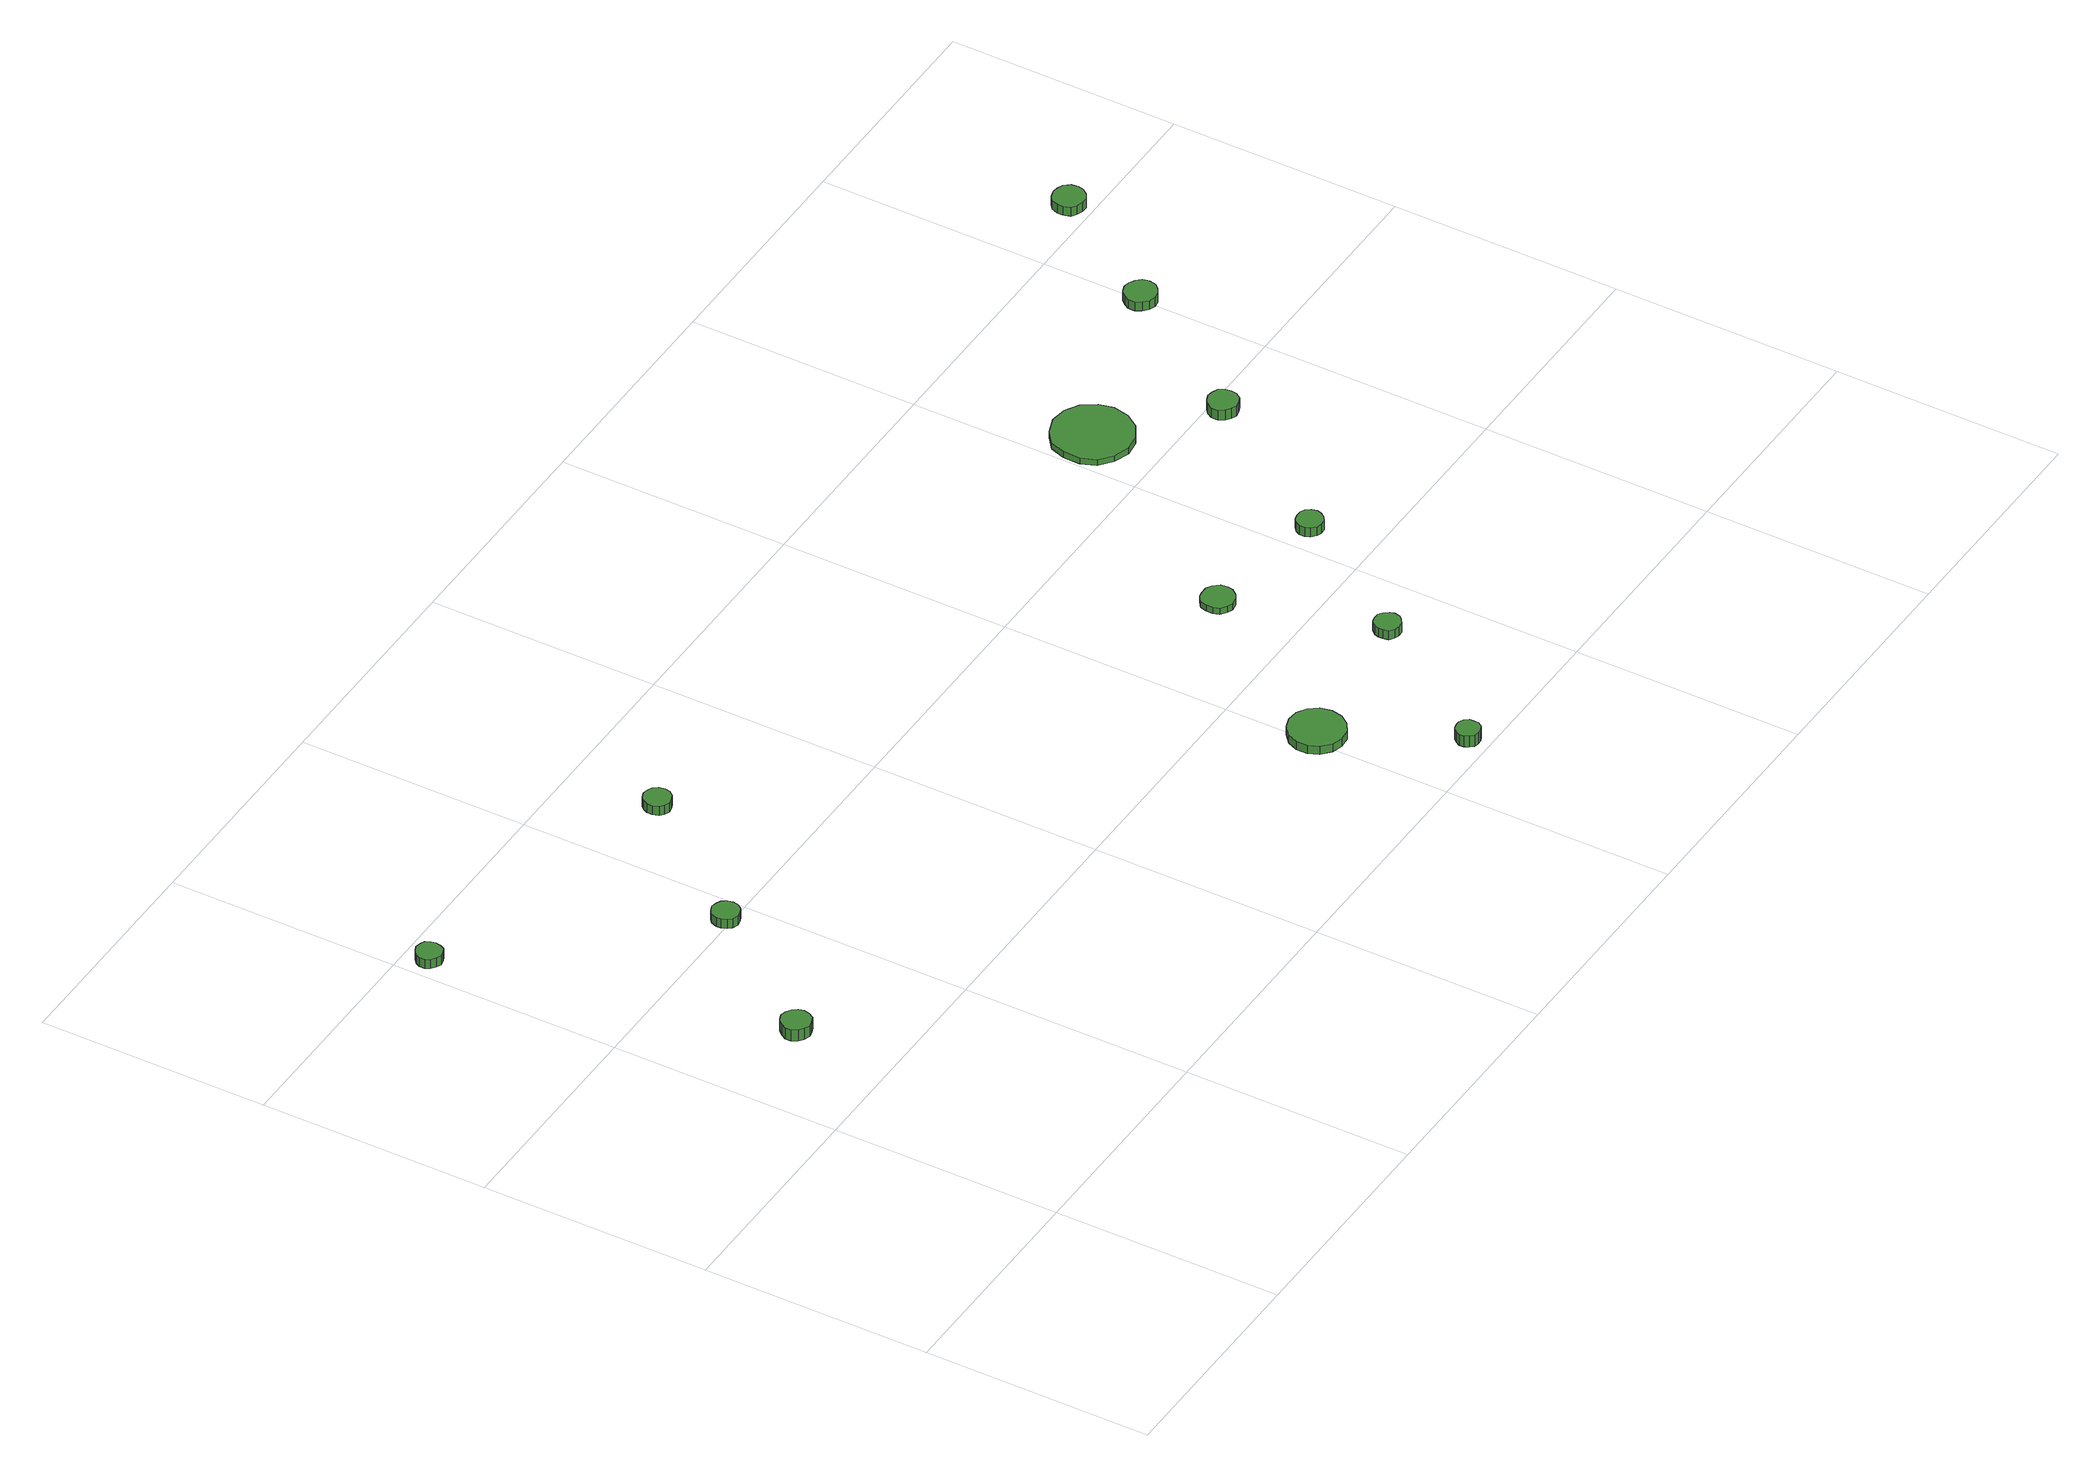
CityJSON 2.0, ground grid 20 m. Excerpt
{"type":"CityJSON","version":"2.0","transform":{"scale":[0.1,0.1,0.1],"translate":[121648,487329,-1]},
"CityObjects":{
"tree1":{"type":"SolitaryVegetationObject","attributes":{"function":"something"},"geometry":[{"type":"MultiSurface","lod":"1","boundaries":[[[0,1,2,3,4,5,6,7,8,9,10,11,12,13,14]],[[15,16,17,18,19,20,21,22,23,24,25,26,27,28,29]],[[0,29,28,1]],[[1,28,27,2]],[[2,27,26,3]],[[3,26,25,4]],[[4,25,24,5]],[[5,24,23,6]],[[6,23,22,7]],[[7,22,21,8]],[[8,21,20,9]],[[9,20,19,10]],[[10,19,18,11]],[[11,18,17,12]],[[12,17,16,13]],[[13,16,15,14]],[[14,15,29,0]]]}]},
"tree2":{"type":"SolitaryVegetationObject","attributes":{"function":"something"},"geometry":[{"type":"MultiSurface","lod":"1","boundaries":[[[30,31,32,33,34,35,36,37,38,39,40,41,42,43,44]],[[45,46,47,48,49,50,51,52,53,54,55,56,57,58,59]],[[30,59,58,31]],[[31,58,57,32]],[[32,57,56,33]],[[33,56,55,34]],[[34,55,54,35]],[[35,54,53,36]],[[36,53,52,37]],[[37,52,51,38]],[[38,51,50,39]],[[39,50,49,40]],[[40,49,48,41]],[[41,48,47,42]],[[42,47,46,43]],[[43,46,45,44]],[[44,45,59,30]]]}]},
"tree3":{"type":"SolitaryVegetationObject","attributes":{"function":"something"},"geometry":[{"type":"MultiSurface","lod":"1","boundaries":[[[60,61,62,63,64,65,66,67,68,69,70,71,72,73,74]],[[75,76,77,78,79,80,81,82,83,84,85,86,87,88,89]],[[60,89,88,61]],[[61,88,87,62]],[[62,87,86,63]],[[63,86,85,64]],[[64,85,84,65]],[[65,84,83,66]],[[66,83,82,67]],[[67,82,81,68]],[[68,81,80,69]],[[69,80,79,70]],[[70,79,78,71]],[[71,78,77,72]],[[72,77,76,73]],[[73,76,75,74]],[[74,75,89,60]]]}]},
"tree4":{"type":"SolitaryVegetationObject","attributes":{"function":"something"},"geometry":[{"type":"MultiSurface","lod":"1","boundaries":[[[90,91,92,93,94,95,96,97,98,99,100,101,102,103,104]],[[105,106,107,108,109,110,111,112,113,114,115,116,117,118,119]],[[90,119,118,91]],[[91,118,117,92]],[[92,117,116,93]],[[93,116,115,94]],[[94,115,114,95]],[[95,114,113,96]],[[96,113,112,97]],[[97,112,111,98]],[[98,111,110,99]],[[99,110,109,100]],[[100,109,108,101]],[[101,108,107,102]],[[102,107,106,103]],[[103,106,105,104]],[[104,105,119,90]]]}]},
"tree5":{"type":"SolitaryVegetationObject","attributes":{"function":"something"},"geometry":[{"type":"MultiSurface","lod":"1","boundaries":[[[120,121,122,123,124,125,126,127,128,129,130,131,132,133,134]],[[135,136,137,138,139,140,141,142,143,144,145,146,147,148,149]],[[120,149,148,121]],[[121,148,147,122]],[[122,147,146,123]],[[123,146,145,124]],[[124,145,144,125]],[[125,144,143,126]],[[126,143,142,127]],[[127,142,141,128]],[[128,141,140,129]],[[129,140,139,130]],[[130,139,138,131]],[[131,138,137,132]],[[132,137,136,133]],[[133,136,135,134]],[[134,135,149,120]]]}]},
"tree6":{"type":"SolitaryVegetationObject","attributes":{"function":"something"},"geometry":[{"type":"MultiSurface","lod":"1","boundaries":[[[150,151,152,153,154,155,156,157,158,159,160,161,162,163,164]],[[165,166,167,168,169,170,171,172,173,174,175,176,177,178,179]],[[150,179,178,151]],[[151,178,177,152]],[[152,177,176,153]],[[153,176,175,154]],[[154,175,174,155]],[[155,174,173,156]],[[156,173,172,157]],[[157,172,171,158]],[[158,171,170,159]],[[159,170,169,160]],[[160,169,168,161]],[[161,168,167,162]],[[162,167,166,163]],[[163,166,165,164]],[[164,165,179,150]]]}]},
"tree7":{"type":"SolitaryVegetationObject","attributes":{"function":"something"},"geometry":[{"type":"MultiSurface","lod":"1","boundaries":[[[180,181,182,183,184,185,186,187,188,189,190,191,192,193,194]],[[195,196,197,198,199,200,201,202,203,204,205,206,207,208,209]],[[180,209,208,181]],[[181,208,207,182]],[[182,207,206,183]],[[183,206,205,184]],[[184,205,204,185]],[[185,204,203,186]],[[186,203,202,187]],[[187,202,201,188]],[[188,201,200,189]],[[189,200,199,190]],[[190,199,198,191]],[[191,198,197,192]],[[192,197,196,193]],[[193,196,195,194]],[[194,195,209,180]]]}]},
"tree8":{"type":"SolitaryVegetationObject","attributes":{"function":"something"},"geometry":[{"type":"MultiSurface","lod":"1","boundaries":[[[210,211,212,213,214,215,216,217,218,219,220,221,222,223,224]],[[225,226,227,228,229,230,231,232,233,234,235,236,237,238,239]],[[210,239,238,211]],[[211,238,237,212]],[[212,237,236,213]],[[213,236,235,214]],[[214,235,234,215]],[[215,234,233,216]],[[216,233,232,217]],[[217,232,231,218]],[[218,231,230,219]],[[219,230,229,220]],[[220,229,228,221]],[[221,228,227,222]],[[222,227,226,223]],[[223,226,225,224]],[[224,225,239,210]]]}]},
"tree9":{"type":"SolitaryVegetationObject","attributes":{"function":"something"}},
"tree10":{"type":"SolitaryVegetationObject","attributes":{"function":"something"},"geometry":[{"type":"MultiSurface","lod":"1","boundaries":[[[240,241,242,243,244,245,246,247,248,249,250,251,252,253,254]],[[255,256,257,258,259,260,261,262,263,264,265,266,267,268,269]],[[240,269,268,241]],[[241,268,267,242]],[[242,267,266,243]],[[243,266,265,244]],[[244,265,264,245]],[[245,264,263,246]],[[246,263,262,247]],[[247,262,261,248]],[[248,261,260,249]],[[249,260,259,250]],[[250,259,258,251]],[[251,258,257,252]],[[252,257,256,253]],[[253,256,255,254]],[[254,255,269,240]]]}]},
"tree11":{"type":"SolitaryVegetationObject","attributes":{"function":"something"},"geometry":[{"type":"MultiSurface","lod":"1","boundaries":[[[270,271,272,273,274,275,276,277,278,279,280,281,282,283,284]],[[285,286,287,288,289,290,291,292,293,294,295,296,297,298,299]],[[270,299,298,271]],[[271,298,297,272]],[[272,297,296,273]],[[273,296,295,274]],[[274,295,294,275]],[[275,294,293,276]],[[276,293,292,277]],[[277,292,291,278]],[[278,291,290,279]],[[279,290,289,280]],[[280,289,288,281]],[[281,288,287,282]],[[282,287,286,283]],[[283,286,285,284]],[[284,285,299,270]]]}]},
"tree12":{"type":"SolitaryVegetationObject","attributes":{"function":"something"},"geometry":[{"type":"MultiSurface","lod":"1","boundaries":[[[300,301,302,303,304,305,306,307,308,309,310,311,312,313,314]],[[315,316,317,318,319,320,321,322,323,324,325,326,327,328,329]],[[300,329,328,301]],[[301,328,327,302]],[[302,327,326,303]],[[303,326,325,304]],[[304,325,324,305]],[[305,324,323,306]],[[306,323,322,307]],[[307,322,321,308]],[[308,321,320,309]],[[309,320,319,310]],[[310,319,318,311]],[[311,318,317,312]],[[312,317,316,313]],[[313,316,315,314]],[[314,315,329,300]]]}]},
"tree13":{"type":"SolitaryVegetationObject","attributes":{"function":"something"},"geometry":[{"type":"MultiSurface","lod":"1","boundaries":[[[330,331,332,333,334,335,336,337,338,339,340,341,342,343,344]],[[345,346,347,348,349,350,351,352,353,354,355,356,357,358,359]],[[330,359,358,331]],[[331,358,357,332]],[[332,357,356,333]],[[333,356,355,334]],[[334,355,354,335]],[[335,354,353,336]],[[336,353,352,337]],[[337,352,351,338]],[[338,351,350,339]],[[339,350,349,340]],[[340,349,348,341]],[[341,348,347,342]],[[342,347,346,343]],[[343,346,345,344]],[[344,345,359,330]]]}]},
"tree14":{"type":"SolitaryVegetationObject","attributes":{"function":"something"},"geometry":[{"type":"MultiSurface","lod":"1","boundaries":[[[360,361,362,363,364,365,366,367,368,369,370,371,372,373,374]],[[375,376,377,378,379,380,381,382,383,384,385,386,387,388,389]],[[360,389,388,361]],[[361,388,387,362]],[[362,387,386,363]],[[363,386,385,364]],[[364,385,384,365]],[[365,384,383,366]],[[366,383,382,367]],[[367,382,381,368]],[[368,381,380,369]],[[369,380,379,370]],[[370,379,378,371]],[[371,378,377,372]],[[372,377,376,373]],[[373,376,375,374]],[[374,375,389,360]]]}]}
},
"vertices":[
[102,288,18],[101,293,18],[98,297,18],[93,300,18],[88,301,18],[83,299,18],[79,295,18],[76,290,18],[76,285,18],[79,280,18],[83,277,18],[88,275,18],[93,276,18],[98,278,18],[101,283,18],[101,283,7],[98,278,7],[93,276,7],[88,275,7],[83,277,7],[79,280,7],[76,285,7],[76,290,7],[79,295,7],[83,299,7],[88,301,7],[93,300,7],[98,297,7],[101,293,7],[102,288,7],
[28,578,18],[27,582,18],[25,586,18],[21,588,18],[16,589,18],[12,587,18],[8,584,18],[6,580,18],[6,575,18],[8,571,18],[12,568,18],[16,566,18],[21,567,18],[25,569,18],[27,573,18],[27,573,9],[25,569,9],[21,567,9],[16,566,9],[12,568,9],[8,571,9],[6,575,9],[6,580,9],[8,584,9],[12,587,9],[16,589,9],[21,588,9],[25,586,9],[27,582,9],[28,578,9],
[190,404,17],[189,409,17],[186,413,17],[182,415,17],[177,416,17],[172,414,17],[169,411,17],[167,406,17],[167,402,17],[169,397,17],[172,394,17],[177,392,17],[182,393,17],[186,395,17],[189,399,17],[189,399,8],[186,395,8],[182,393,8],[177,392,8],[172,394,8],[169,397,8],[167,402,8],[167,406,8],[169,411,8],[172,414,8],[177,416,8],[182,415,8],[186,413,8],[189,409,8],[190,404,8],
[282,520,18],[281,525,18],[278,529,18],[274,531,18],[269,532,18],[264,530,18],[261,527,18],[259,523,18],[259,518,18],[261,513,18],[264,510,18],[269,508,18],[274,509,18],[278,511,18],[281,515,18],[281,515,9],[278,511,9],[274,509,9],[269,508,9],[264,510,9],[261,513,9],[259,518,9],[259,523,9],[261,527,9],[264,530,9],[269,532,9],[274,531,9],[278,529,9],[281,525,9],[282,520,9],
[633,123,14],[631,133,14],[625,141,14],[617,146,14],[607,147,14],[598,144,14],[590,137,14],[586,128,14],[586,118,14],[590,109,14],[598,102,14],[607,99,14],[617,100,14],[625,105,14],[631,113,14],[631,113,6],[625,105,6],[617,100,6],[607,99,6],[598,102,6],[590,109,6],[586,118,6],[586,128,6],[590,137,6],[598,144,6],[607,147,6],[617,146,6],[625,141,6],[631,133,6],[633,123,6],
[675,19,17],[675,23,17],[672,27,17],[668,29,17],[664,29,17],[660,28,17],[657,25,17],[655,21,17],[655,17,17],[657,13,17],[660,10,17],[664,9,17],[668,9,17],[672,11,17],[675,15,17],[675,15,6],[672,11,6],[668,9,6],[664,9,6],[660,10,6],[657,13,6],[655,17,6],[655,21,6],[657,25,6],[660,28,6],[664,29,6],[668,29,6],[672,27,6],[675,23,6],[675,19,6],
[760,141,15],[759,145,15],[756,149,15],[752,152,15],[747,152,15],[743,151,15],[739,147,15],[738,143,15],[738,139,15],[739,134,15],[743,131,15],[747,130,15],[752,130,15],[756,133,15],[759,136,15],[759,136,6],[756,133,6],[752,130,6],[747,130,6],[743,131,6],[739,134,6],[738,139,6],[738,143,6],[739,147,6],[743,151,6],[747,152,6],[752,152,6],[756,149,6],[759,145,6],[760,141,6],
[724,271,13],[723,277,13],[719,282,13],[714,285,13],[708,285,13],[703,284,13],[698,280,13],[696,274,13],[696,268,13],[698,263,13],[703,259,13],[708,257,13],[714,258,13],[719,261,13],[723,266,13],[723,266,7],[719,261,7],[714,258,7],[708,257,7],[703,259,7],[698,263,7],[696,268,7],[696,274,7],[698,280,7],[703,284,7],[708,285,7],[714,285,7],[719,282,7],[723,277,7],[724,271,7],
[838,257,15],[837,262,15],[834,266,15],[830,268,15],[825,268,15],[821,267,15],[817,264,15],[815,260,15],[815,255,15],[817,251,15],[821,247,15],[825,246,15],[830,246,15],[834,249,15],[837,253,15],[837,253,6],[834,249,6],[830,246,6],[825,246,6],[821,247,6],[817,251,6],[815,255,6],[815,260,6],[817,264,6],[821,267,6],[825,268,6],[830,268,6],[834,266,6],[837,262,6],[838,257,6],
[869,459,13],[866,472,13],[858,484,13],[846,491,13],[832,493,13],[818,488,13],[807,479,13],[802,466,13],[802,451,13],[807,438,13],[818,429,13],[832,424,13],[846,426,13],[858,433,13],[866,445,13],[866,445,7],[858,433,7],[846,426,7],[832,424,7],[818,429,7],[807,438,7],[802,451,7],[802,466,7],[807,479,7],[818,488,7],[832,493,7],[846,491,7],[858,484,7],[866,472,7],[869,459,7],
[930,389,16],[929,394,16],[926,399,16],[921,401,16],[916,402,16],[911,400,16],[907,397,16],[904,392,16],[904,386,16],[907,381,16],[911,378,16],[916,376,16],[921,377,16],[926,379,16],[929,384,16],[929,384,6],[926,379,6],[921,377,6],[916,376,6],[911,378,6],[907,381,6],[904,386,6],[904,392,6],[907,397,6],[911,400,6],[916,402,6],[921,401,6],[926,399,6],[929,394,6],[930,389,6],
[1015,513,15],[1014,519,15],[1010,523,15],[1005,526,15],[1000,527,15],[994,525,15],[990,521,15],[987,516,15],[987,510,15],[990,505,15],[994,501,15],[1000,499,15],[1005,500,15],[1010,503,15],[1014,507,15],[1014,507,6],[1010,503,6],[1005,500,6],[1000,499,6],[994,501,6],[990,505,6],[987,510,6],[987,516,6],[990,521,6],[994,525,6],[1000,527,6],[1005,526,6],[1010,523,6],[1014,519,6],[1015,513,6],
[1087,620,15],[1086,626,15],[1082,631,15],[1077,633,15],[1072,634,15],[1066,632,15],[1062,629,15],[1060,623,15],[1060,618,15],[1062,612,15],[1066,609,15],[1072,607,15],[1077,607,15],[1082,610,15],[1086,615,15],[1086,615,6],[1082,610,6],[1077,607,6],[1072,607,6],[1066,609,6],[1062,612,6],[1060,618,6],[1060,623,6],[1062,629,6],[1066,632,6],[1072,634,6],[1077,633,6],[1082,631,6],[1086,626,6],[1087,620,6]
]}
